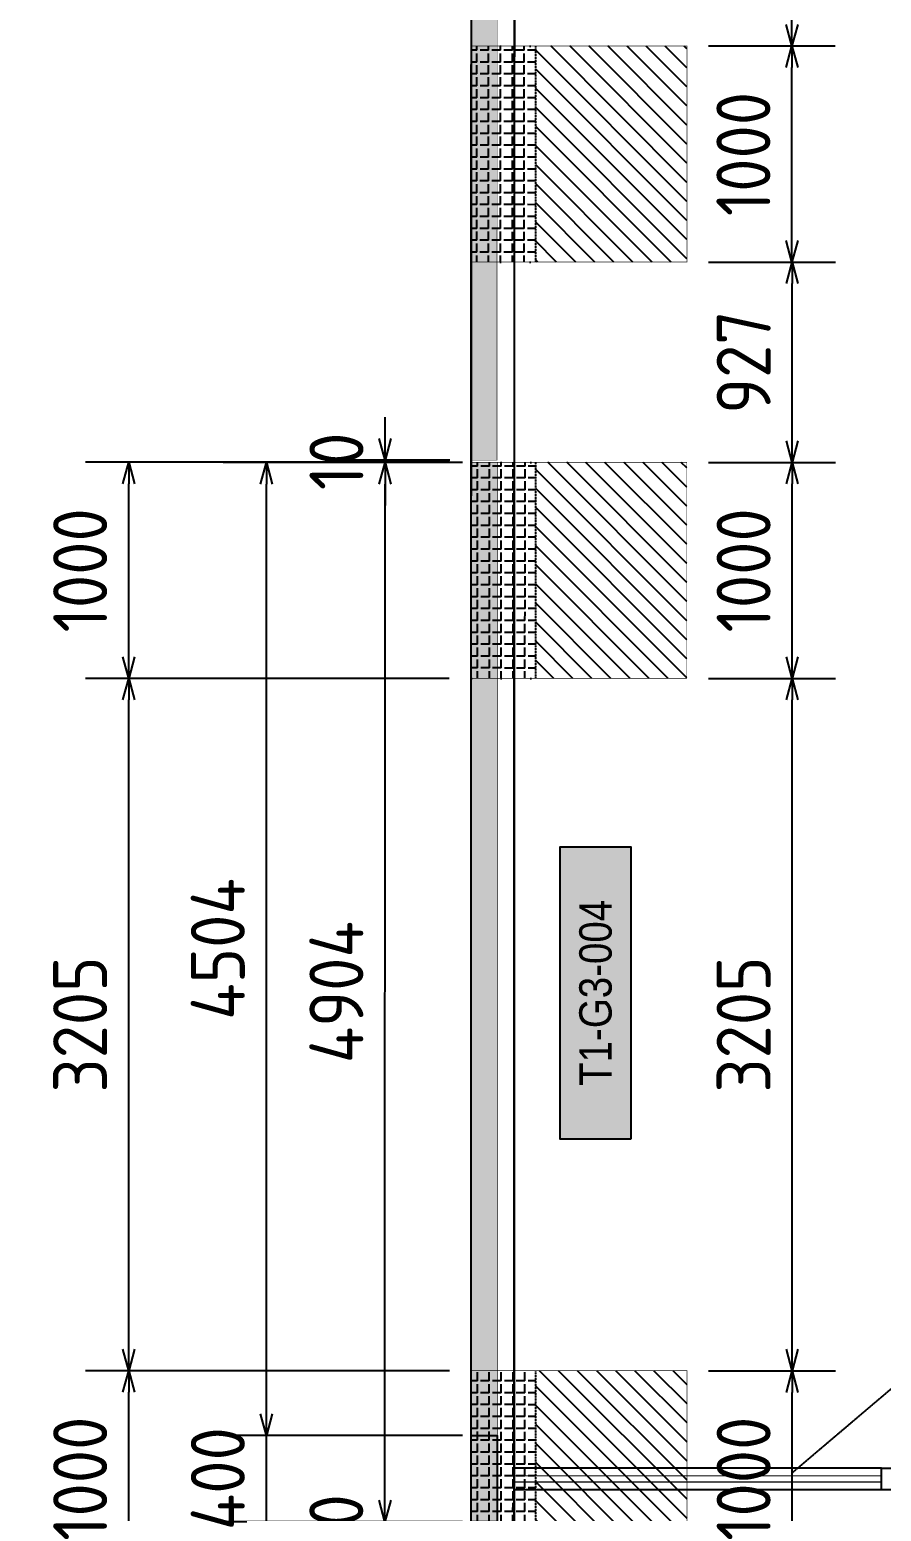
# Model space of a CAD drawing. Header units: centimetres. Extents: x -6122352 to 7132207, y -1694241 to 1947892.
# Drawn here: x 3028 to 6973, y -95150 to -88291 of the extents above; entities that cross this region are included whole.
import ezdxf
from ezdxf.enums import TextEntityAlignment as Align
from ezdxf.xclip import XClip

# ---------------------------------------------------------------- set-up
doc = ezdxf.new("R2010")
doc.units = ezdxf.units.CM
doc.header["$MEASUREMENT"] = 0
doc.header["$XCLIPFRAME"] = 2
doc.header["$PDMODE"] = 66
doc.header["$PDSIZE"] = 100
doc.linetypes.add('DASHED2', pattern=[0.375, 0.25, -0.125])
for name, color, linetype, lineweight, true_color in [('08-Compound Wall-2', 6, 'Continuous', 25, 0xff00ff), ('08-Compound Wall-3', 5, 'Continuous', 25, 0x0000ff), ('23585-XR-AR-DAMAC PLOT LIMITS$0$1-End units', 7, 'Continuous', 5, 0xf8991e), ('23585-XR-AR-DAMAC PLOT LIMITS$0$1-Open Space', 7, 'Continuous', 5, 0x90cf5a)]:
    doc.layers.add(name, color=color, linetype=linetype, lineweight=lineweight, true_color=true_color)
doc.layers.add('23585-XR-AR-END-GROUND FLOOR$0$A-LOVR-PLAN', color=251, linetype='Continuous', lineweight=9)
doc.layers.add('A-ANNO-TEXT', color=3, linetype='Continuous', lineweight=25)
for name, color, linetype in [('@MI-FOOTINGS', 7, 'Continuous'), ('@MI-REF LAYER', 7, 'Continuous'), ('@MI-TYPE-01', 30, 'Continuous'), ('@MI-TYPE-02', 6, 'Continuous'), ('B_TH_4', 7, 'Continuous'), ('PANEL-TAGS', 7, 'Continuous')]:
    doc.layers.add(name, color=color, linetype=linetype)
doc.styles.add('PANELTAG_STYLE', font='arial.ttf')
doc.styles.add('Schueco-BEMSTIL', font='isocpeur.ttf', dxfattribs={"width": 0.9})
doc.styles.get("Standard").update_dxf_attribs({"font": 'arial.ttf'})
doc.dimstyles.new('LEADER', dxfattribs={"dimtxt": 0.18, "dimasz": 0.25, "dimexe": 0.18, "dimexo": 0.0625, "dimgap": 0.09, "dimtad": 0, "dimtih": 1, "dimtoh": 1, "dimdec": 4, "dimzin": 0, "dimdsep": 46, "dimtxsty": 'Standard', "dimblk": 'DOT', "dimcen": 0.09, "dimadec": 0, "dimazin": 0, "dimtfac": 1, "dimtdec": 4, "dimtofl": 0, "dimtmove": 0, "dimatfit": 3, "dimldrblk": 'DOT', "dimfxl": 1, "dimtolj": 1, "dimtzin": 0, "dimarcsym": 0})
doc.dimstyles.new('MI- JWC-TXT-2.5 MM', dxfattribs={"dimscale": 1.5, "dimtxt": 2.5, "dimasz": 1, "dimexe": 2, "dimexo": 1, "dimgap": 1, "dimtad": 1, "dimdec": 0, "dimdsep": 46, "dimtxsty": 'Schueco-BEMSTIL', "dimblk": 'OPEN30', "dimcen": 0, "dimdle": 2, "dimclrd": 140, "dimclre": 8, "dimclrt": 40, "dimadec": 0, "dimazin": 2, "dimtfac": 1, "dimtdec": 0, "dimtix": 1, "dimtmove": 2, "dimatfit": 3, "dimldrblk": 'OPEN', "dimfxl": 2, "dimlwd": -1, "dimlwe": -1, "dimarcsym": 0})

# ---------------------------------------------------------------- blocks, each defined once
blk = doc.blocks.new('23585-XR-AR-BOUNDARY WALLS AND SETBACKS')
at = {"layer": '08-Compound Wall-2'}
for points in [[(496457.5374, 2768843.6994), (496475.1589, 2768827.5531), (496481.207, 2768834.1539), (496485.2592, 2768838.5765), (496487.387, 2768840.8987), (496489.314, 2768843.0015), (496493.3674, 2768847.4253), (496493.57, 2768847.6464), (496497.4208, 2768851.8491), (496497.6234, 2768852.0702), (496501.6768, 2768856.4941), (496503.5346, 2768858.5215), (496485.9133, 2768874.6678)], [(496457.5374, 2768843.6994), (496457.4023, 2768843.5519), (496475.1712, 2768827.2705), (496481.3544, 2768834.0187), (496485.4066, 2768838.4413), (496487.5344, 2768840.7635), (496505.1555, 2768824.6169), (496505.2906, 2768824.7644)]]:
    blk.add_lwpolyline(points, dxfattribs=at)
blk = doc.blocks.new('A$C9d9485f6')
at = {"layer": 'A-ANNO-TEXT', "rotation": 312.4881850805905}
blk.add_blockref('23585-XR-AR-BOUNDARY WALLS AND SETBACKS', (-2377088.5348, -1504219.2521), dxfattribs=at)
blk = doc.blocks.new('23585-XR-AR-DAMAC PLOT LIMITS')
at = {"layer": '23585-XR-AR-DAMAC PLOT LIMITS$0$1-End units', "color": 251, "true_color": 0x636466}
blk.add_lwpolyline([(496481.2807, 2768834.0863), (496475.0975, 2768827.3381), (496457.4023, 2768843.5519), (496463.5857, 2768850.3001)], close=True, dxfattribs=at)
at = {"layer": '23585-XR-AR-DAMAC PLOT LIMITS$0$1-Open Space', "color": 251, "true_color": 0x636466}
blk.add_lwpolyline([(496481.2807, 2768834.0863), (496485.3329, 2768838.5089), (496487.4607, 2768840.8311), (496505.1555, 2768824.6169), (496500.9775, 2768820.0575), (496490.9427, 2768817.5725, 0.00131), (496483.6115, 2768820.2427, 0.002559), (496469.2457, 2768825.3501, -0.016443), (496465.7593, 2768826.6997, -0.023581), (496460.9327, 2768829.0277), (496464.1167, 2768834.2181), (496458.9169, 2768837.4077), (496455.7333, 2768832.2175, -0.007148), (496454.4089, 2768833.1595), (496453.7741, 2768839.5923), (496457.4023, 2768843.5519), (496475.0975, 2768827.3381)], format="xyb", close=True, dxfattribs=at)
blk = doc.blocks.new('A$Cf093b529')
at = {"layer": 'A-ANNO-TEXT'}
blk.add_blockref('23585-XR-AR-DAMAC PLOT LIMITS', (-495391.9901, -2768603.4419), dxfattribs=at)
blk = doc.blocks.new('XR-AR-END-SETTING OUT PLAN')
at = {"layer": '08-Compound Wall-3'}
for p, q in [((1900, 10600), (-523.3, 10600)), ((1900, 10500), (-523.3, 10500))]:
    blk.add_line(p, q, dxfattribs=at)
blk.add_lwpolyline([(1950, 10600), (1900, 10600), (1900, 10500), (1950, 10500)], close=True, dxfattribs=at)
at = {"layer": '23585-XR-AR-END-GROUND FLOOR$0$A-LOVR-PLAN'}
blk.add_lwpolyline([(1900, 10535), (1900, 10565), (-523.3, 10565), (-523.3, 10535)], close=True, dxfattribs=at)
blk.add_lwpolyline([(1900, 10600), (1900, 10500)], dxfattribs=at)
blk = doc.blocks.new('END UNIT')
at = {"xscale": 0.001, "yscale": 0.001, "zscale": 0.001}
blk.add_blockref('XR-AR-END-SETTING OUT PLAN', (-9.1502, 0), dxfattribs=at)
blk = doc.blocks.new('TH_4')
at = {"xscale": -1}
blk.add_blockref('END UNIT', (495826.3054, 2769130.5141), dxfattribs=at)
blk = doc.blocks.new('A$C780da55d')
at = {"layer": 'B_TH_4', "xscale": 1.000039159572381, "yscale": 1.000039159572381, "zscale": 1.000039159572381}
blk.add_blockref('TH_4', (-495814.0705, -2769239.3021), dxfattribs=at)
blk = doc.blocks.new('23585-XR-AR-MALDIVE-2$0$TH_4')
blk.add_blockref('A$C780da55d', (495794.6554, 2769130.8641))
blk = doc.blocks.new('A$C7cae1d29')
at = {"color": 1, "true_color": 0xeb0000, "const_width": 0.008}
blk.add_lwpolyline([(33.1501, 0.0002), (27.1501, 0.0002), (21.1502, 0.0003), (15.1501, 0.0002), (9.1502, 0.0003), (0, 0.0003), (0.0003, 24.0004), (2.8502, 24.0003), (8.8502, 24.0003), (9.1502, 24.0003), (14.8502, 24.0003), (15.1502, 24.0003), (21.1502, 24.0003), (24.0024, 24.0001), (27.152, 24.0001), (33.1504, 24.0002), (42.303, 24.0002), (42.3028, 0)], close=True, dxfattribs=at)
blk = doc.blocks.new('_Dot')
at = {"color": 0, "linetype": 'ByBlock', "lineweight": -2}
blk.add_line((-0.5, 0), (-1, 0), dxfattribs=at)
at = {"color": 0, "linetype": 'ByBlock', "const_width": 0.5}
blk.add_lwpolyline([(-0.25, 0, 1), (0.25, 0, 1)], format="xyb", close=True, dxfattribs=at)
blk = doc.blocks.new('A$C9394d01d')
at = {"color": 1, "true_color": 0xeb0000, "const_width": 0.008}
blk.add_lwpolyline([(34.126, -22.1802), (28.126, -22.1802), (22.1261, -22.18), (16.126, -22.1802), (10.1261, -22.18), (0.9759, -22.18), (0.9762, 1.82), (3.8262, 1.8199), (9.8262, 1.8199), (10.1261, 1.82), (15.8262, 1.8199), (16.1261, 1.82), (22.1261, 1.82), (24.9783, 1.8198), (28.128, 1.8198), (34.1263, 1.8198), (43.2789, 1.8198), (43.2787, -22.1803)], close=True, dxfattribs=at)
blk = doc.blocks.new('T1-FOOTING')
at = {"transparency": 33554679}
h = blk.add_hatch(dxfattribs=at)
h.set_pattern_fill('ANGLE', color=256, scale=500)
h.set_pattern_definition([(0, (0, 0), (0, 137.5), [100, -37.5]), (90, (0, 0), (-137.5, 8e-15), [100, -37.5])])
h.paths.add_polyline_path([(-500, -300), (500, -300), (500, 0), (-500, 0)])
h.paths.add_polyline_path([(-499.75, -299.75), (499.75, -299.75), (499.75, -0.25), (-499.75, -0.25)], flags=16)
h = blk.add_hatch(dxfattribs=at)
h.set_pattern_fill('ANGLE', color=8, scale=200)
h.set_pattern_definition([(0, (0, 0), (0, 55), [40, -15]), (90, (0, 0), (-55, 3e-15), [40, -15])])
h.paths.add_polyline_path([(500, -300), (500, 0), (-500, 0), (-500, -300)])
h = blk.add_hatch(dxfattribs=at)
h.set_pattern_fill('ANSI31', color=8, scale=500)
h.paths.add_polyline_path([(500, -1000), (500, -300), (-500, -300), (-500, -1000)])
at = {"layer": '@MI-TYPE-01', "color": 240, "linetype": 'DASHED2', "true_color": 0xed1f24}
blk.add_line((-500, -300), (500, -300), dxfattribs=at)
at = {"layer": '@MI-TYPE-01', "color": 240, "true_color": 0xed1f24, "const_width": 2.5}
blk.add_lwpolyline([(-500, 0), (500, 0), (500, -1000), (-500, -1000)], close=True, dxfattribs=at)
blk = doc.blocks.new('A$C90a9385a')
at = {"layer": '@MI-TYPE-02'}
h = blk.add_hatch(color=256, dxfattribs=at)
h.dxf.hatch_style = 1
h.paths.add_polyline_path([(5835, 0), (0, 0), (0, -120), (5835, -120)])
at = {"layer": '@MI-TYPE-02', "const_width": 2.5}
blk.add_lwpolyline([(5835, 0), (0, 0), (0, -120), (5835, -120)], close=True, dxfattribs=at)
at = {"layer": '@MI-FOOTINGS', "color": 240, "true_color": 0xed1f24}
blk.add_blockref('T1-FOOTING', (1417.5, 0.9), dxfattribs=at)
blk = doc.blocks.new('_Open30')
at = {"color": 0, "linetype": 'ByBlock', "lineweight": -2}
for p, q in [((-1, 0.268), (0, 0)), ((0, 0), (-1, -0.268)), ((0, 0), (-1, 0))]:
    blk.add_line(p, q, dxfattribs=at)
blk = doc.blocks.new('*D1743')
at = {"color": 8, "transparency": 16777216}
for p, q in [((-7944.9, -22066.5), (-7358.7, -22066.5)), ((-7945.1, -23066.5), (-7358.7, -23066.5))]:
    blk.add_line(p, q, dxfattribs=at)
at = {"color": 140, "transparency": 16777216}
blk.add_line((-7558.7, -22966.5), (-7558.7, -22166.5), dxfattribs=at)
at = {"layer": 'Defpoints', "color": 0, "transparency": 16777216}
for p in [(-8044.9, -22066.5), (-7558.7, -22066.5), (-8045.1, -23066.5)]:
    blk.add_point(p, dxfattribs=at)
at = {"color": 140, "transparency": 16777216, "xscale": 100, "yscale": 100, "zscale": 100}
for p, rotation in [((-7558.7, -22066.5), 90), ((-7558.7, -23066.5), 270)]:
    blk.add_blockref('_Open30', p, dxfattribs=dict(at, rotation=rotation))
at = {"color": 40, "transparency": 16777216, "insert": (-7783.7, -22566.5), "char_height": 250, "attachment_point": 5, "rotation": 90, "style": 'Schueco-BEMSTIL'}
blk.add_mtext('1000', dxfattribs=at)
blk = doc.blocks.new('_Open')
at = {"color": 0, "linetype": 'ByBlock', "lineweight": -2}
for p, q in [((-1, 0.2), (0, 0)), ((-1, -0.2), (0, 0)), ((0, 0), (-1, 0))]:
    blk.add_line(p, q, dxfattribs=at)
blk = doc.blocks.new('*D1745')
at = {"color": 8, "transparency": 16777216}
for p, q in [((-7944.6, -20066.5), (-7358.7, -20066.5)), ((-7944.9, -22066.5), (-7358.7, -22066.5))]:
    blk.add_line(p, q, dxfattribs=at)
at = {"color": 140, "transparency": 16777216}
blk.add_line((-7558.7, -21966.5), (-7558.7, -20166.5), dxfattribs=at)
at = {"layer": 'Defpoints', "color": 0, "transparency": 16777216}
for p in [(-8044.6, -20066.5), (-7558.7, -20066.5), (-8044.9, -22066.5)]:
    blk.add_point(p, dxfattribs=at)
at = {"color": 140, "transparency": 16777216, "xscale": 100, "yscale": 100, "zscale": 100}
for p, rotation in [((-7558.7, -20066.5), 90), ((-7558.7, -22066.5), 270)]:
    blk.add_blockref('_Open30', p, dxfattribs=dict(at, rotation=rotation))
at = {"color": 40, "transparency": 16777216, "insert": (-7783.7, -21066.5), "char_height": 250, "attachment_point": 5, "rotation": 90, "style": 'Schueco-BEMSTIL'}
blk.add_mtext('2000', dxfattribs=at)
blk = doc.blocks.new('RCC COPING')
at = {"layer": '@MI-TYPE-01', "transparency": 33554679}
h = blk.add_hatch(color=8, dxfattribs=at)
h.dxf.hatch_style = 1
h.paths.add_polyline_path([(60, 200), (-60, 200), (-60, -200), (60, -200)])
at = {"layer": '@MI-TYPE-01', "color": 30}
blk.add_lwpolyline([(-60, 200), (60, 200), (60, -200), (-60, -200)], close=True, dxfattribs=at)
blk = doc.blocks.new('*D5090')
at = {"layer": '@MI-TYPE-01', "color": 140, "transparency": 16777216}
for p, q in [((-396.1, 13350.6), (-396.1, 13450.6)), ((-396.1, 13240.6), (-396.1, 13250.6)), ((-396.1, 13140.6), (-396.2, 13040.6))]:
    blk.add_line(p, q, dxfattribs=at)
at = {"layer": '@MI-TYPE-01', "color": 8, "transparency": 16777216}
for p, q in [((-97.9, 13250.5), (-596.1, 13250.6)), ((-96.9, 13240.5), (-596.1, 13240.6))]:
    blk.add_line(p, q, dxfattribs=at)
at = {"layer": 'Defpoints', "color": 0, "transparency": 16777216}
for p in [(-396.1, 13250.6), (2.1, 13250.5), (3.1, 13240.5)]:
    blk.add_point(p, dxfattribs=at)
at = {"layer": '@MI-TYPE-01', "color": 140, "transparency": 16777216, "xscale": 100, "yscale": 100, "zscale": 100}
for p, rotation in [((-396.1, 13250.6), 269.9920980802524), ((-396.1, 13240.6), 89.99209808025236)]:
    blk.add_blockref('_Open30', p, dxfattribs=dict(at, rotation=rotation))
at = {"layer": '@MI-TYPE-01', "color": 40, "transparency": 16777216, "insert": (-621.1, 13245.6), "char_height": 250, "attachment_point": 5, "rotation": 89.9921, "style": 'Schueco-BEMSTIL'}
blk.add_mtext('10', dxfattribs=at)
blk = doc.blocks.new('*D5087')
at = {"layer": '@MI-TYPE-01', "color": 8, "transparency": 16777216}
for p, q in [((-96.1, 18154.9), (-595.5, 18155)), ((-97.9, 13250.5), (-596.1, 13250.6))]:
    blk.add_line(p, q, dxfattribs=at)
at = {"layer": '@MI-TYPE-01', "color": 140, "transparency": 16777216}
blk.add_line((-396.1, 13350.6), (-395.5, 18054.9), dxfattribs=at)
at = {"layer": 'Defpoints', "color": 0, "transparency": 16777216}
for p in [(-395.5, 18154.9), (3.9, 18154.9), (2.1, 13250.5)]:
    blk.add_point(p, dxfattribs=at)
at = {"layer": '@MI-TYPE-01', "color": 140, "transparency": 16777216, "xscale": 100, "yscale": 100, "zscale": 100}
for p, rotation in [((-395.5, 18154.9), 89.99209808025236), ((-396.1, 13250.6), 269.9920980802524)]:
    blk.add_blockref('_Open30', p, dxfattribs=dict(at, rotation=rotation))
at = {"layer": '@MI-TYPE-01', "color": 40, "transparency": 16777216, "insert": (-620.8, 15702.8), "char_height": 250, "attachment_point": 5, "rotation": 89.9921, "style": 'Schueco-BEMSTIL'}
blk.add_mtext('4904', dxfattribs=at)
blk = doc.blocks.new('*D5084')
at = {"layer": '@MI-TYPE-01', "color": 140, "transparency": 16777216}
for p, q in [((-395.4, 18264.9), (-395.4, 18364.9)), ((-395.5, 18154.9), (-395.5, 18164.9)), ((-395.5, 18054.9), (-395.5, 17954.9))]:
    blk.add_line(p, q, dxfattribs=at)
at = {"layer": '@MI-TYPE-01', "color": 8, "transparency": 16777216}
for p, q in [((-95.2, 18164.9), (-595.5, 18165)), ((-96.1, 18154.9), (-595.5, 18155))]:
    blk.add_line(p, q, dxfattribs=at)
at = {"layer": 'Defpoints', "color": 0, "transparency": 16777216}
for p in [(-395.5, 18164.9), (3.9, 18154.9), (4.8, 18164.9)]:
    blk.add_point(p, dxfattribs=at)
at = {"layer": '@MI-TYPE-01', "color": 140, "transparency": 16777216, "xscale": 100, "yscale": 100, "zscale": 100}
for p, rotation in [((-395.5, 18164.9), 269.9920980802524), ((-395.5, 18154.9), 89.99209808025236)]:
    blk.add_blockref('_Open30', p, dxfattribs=dict(at, rotation=rotation))
at = {"layer": '@MI-TYPE-01', "color": 40, "transparency": 16777216, "insert": (-620.5, 18160), "char_height": 250, "attachment_point": 5, "rotation": 89.9921, "style": 'Schueco-BEMSTIL'}
blk.add_mtext('10', dxfattribs=at)
blk = doc.blocks.new('*D5054')
at = {"layer": '@MI-TYPE-02', "color": 140, "transparency": 16777216}
for p, q in [((-944.7, 13750.5), (-944.7, 13850.5)), ((-944.7, 13250.5), (-944.7, 13650.5)), ((-944.7, 13150.5), (-944.7, 13050.5))]:
    blk.add_line(p, q, dxfattribs=at)
at = {"layer": '@MI-TYPE-02', "color": 8, "transparency": 16777216}
for p, q in [((-36.9, 13650.5), (-1144.7, 13650.5)), ((-36.9, 13250.5), (-1144.7, 13250.5))]:
    blk.add_line(p, q, dxfattribs=at)
at = {"layer": 'Defpoints', "color": 0, "transparency": 16777216}
for p in [(-944.7, 13650.5), (63.1, 13650.5), (63.1, 13250.5)]:
    blk.add_point(p, dxfattribs=at)
at = {"layer": '@MI-TYPE-02', "color": 140, "transparency": 16777216, "xscale": 100, "yscale": 100, "zscale": 100}
for p, rotation in [((-944.7, 13650.5), 270), ((-944.7, 13250.5), 90)]:
    blk.add_blockref('_Open30', p, dxfattribs=dict(at, rotation=rotation))
at = {"layer": '@MI-TYPE-02', "color": 40, "transparency": 16777216, "insert": (-1169.7, 13450.5), "char_height": 250, "attachment_point": 5, "rotation": 90, "style": 'Schueco-BEMSTIL'}
blk.add_mtext('400', dxfattribs=at)
blk = doc.blocks.new('*D5069')
at = {"layer": '@MI-TYPE-02', "color": 8, "transparency": 16777216}
for p, q in [((-36.2, 18154.9), (-1144.7, 18154.9)), ((-36.9, 13650.5), (-1144.7, 13650.5))]:
    blk.add_line(p, q, dxfattribs=at)
at = {"layer": '@MI-TYPE-02', "color": 140, "transparency": 16777216}
blk.add_line((-944.7, 13750.5), (-944.7, 18054.9), dxfattribs=at)
at = {"layer": 'Defpoints', "color": 0, "transparency": 16777216}
for p in [(-944.7, 18154.9), (63.8, 18154.9), (63.1, 13650.5)]:
    blk.add_point(p, dxfattribs=at)
at = {"layer": '@MI-TYPE-02', "color": 140, "transparency": 16777216, "xscale": 100, "yscale": 100, "zscale": 100}
for p, rotation in [((-944.7, 18154.9), 90), ((-944.7, 13650.5), 270)]:
    blk.add_blockref('_Open30', p, dxfattribs=dict(at, rotation=rotation))
at = {"layer": '@MI-TYPE-02', "color": 40, "transparency": 16777216, "insert": (-1169.7, 15902.7), "char_height": 250, "attachment_point": 5, "rotation": 90, "style": 'Schueco-BEMSTIL'}
blk.add_mtext('4504', dxfattribs=at)
blk = doc.blocks.new('*D5046')
at = {"layer": '@MI-TYPE-01', "color": 8, "transparency": 16777216}
for p, q in [((-96.8, 13950.5), (-1782.5, 13950.5)), ((-96.9, 12950.5), (-1782.5, 12950.5))]:
    blk.add_line(p, q, dxfattribs=at)
at = {"layer": '@MI-TYPE-01', "color": 140, "transparency": 16777216}
blk.add_line((-1582.5, 13050.5), (-1582.5, 13850.5), dxfattribs=at)
at = {"layer": 'Defpoints', "color": 0, "transparency": 16777216}
for p in [(-1582.5, 13950.5), (3.2, 13950.5), (3.1, 12950.5)]:
    blk.add_point(p, dxfattribs=at)
at = {"layer": '@MI-TYPE-01', "color": 140, "transparency": 16777216, "xscale": 100, "yscale": 100, "zscale": 100}
for p, rotation in [((-1582.5, 13950.5), 90), ((-1582.5, 12950.5), 270)]:
    blk.add_blockref('_Open30', p, dxfattribs=dict(at, rotation=rotation))
at = {"layer": '@MI-TYPE-01', "color": 40, "transparency": 16777216, "insert": (-1807.5, 13450.5), "char_height": 250, "attachment_point": 5, "rotation": 90, "style": 'Schueco-BEMSTIL'}
blk.add_mtext('1000', dxfattribs=at)
blk = doc.blocks.new('*D5050')
at = {"layer": '@MI-TYPE-01', "color": 8, "transparency": 16777216}
for p, q in [((-97.8, 17155.4), (-1782.5, 17155.4)), ((-96.8, 13950.5), (-1782.5, 13950.5))]:
    blk.add_line(p, q, dxfattribs=at)
at = {"layer": '@MI-TYPE-01', "color": 140, "transparency": 16777216}
blk.add_line((-1582.5, 14050.5), (-1582.5, 17055.4), dxfattribs=at)
at = {"layer": 'Defpoints', "color": 0, "transparency": 16777216}
for p in [(-1582.5, 17155.4), (2.2, 17155.4), (3.2, 13950.5)]:
    blk.add_point(p, dxfattribs=at)
at = {"layer": '@MI-TYPE-01', "color": 140, "transparency": 16777216, "xscale": 100, "yscale": 100, "zscale": 100}
for p, rotation in [((-1582.5, 17155.4), 90), ((-1582.5, 13950.5), 270)]:
    blk.add_blockref('_Open30', p, dxfattribs=dict(at, rotation=rotation))
at = {"layer": '@MI-TYPE-01', "color": 40, "transparency": 16777216, "insert": (-1807.5, 15553), "char_height": 250, "attachment_point": 5, "rotation": 90, "style": 'Schueco-BEMSTIL'}
blk.add_mtext('3205', dxfattribs=at)
blk = doc.blocks.new('*D5062')
at = {"layer": '@MI-TYPE-01', "color": 8, "transparency": 16777216}
for p, q in [((-97.6, 18155.4), (-1782.5, 18155.4)), ((-97.8, 17155.4), (-1782.5, 17155.4))]:
    blk.add_line(p, q, dxfattribs=at)
at = {"layer": '@MI-TYPE-01', "color": 140, "transparency": 16777216}
blk.add_line((-1582.5, 17255.4), (-1582.5, 18055.4), dxfattribs=at)
at = {"layer": 'Defpoints', "color": 0, "transparency": 16777216}
for p in [(-1582.5, 18155.4), (2.4, 18155.4), (2.2, 17155.4)]:
    blk.add_point(p, dxfattribs=at)
at = {"layer": '@MI-TYPE-01', "color": 140, "transparency": 16777216, "xscale": 100, "yscale": 100, "zscale": 100}
for p, rotation in [((-1582.5, 18155.4), 90), ((-1582.5, 17155.4), 270)]:
    blk.add_blockref('_Open30', p, dxfattribs=dict(at, rotation=rotation))
at = {"layer": '@MI-TYPE-01', "color": 40, "transparency": 16777216, "insert": (-1807.5, 17655.4), "char_height": 250, "attachment_point": 5, "rotation": 90, "style": 'Schueco-BEMSTIL'}
blk.add_mtext('1000', dxfattribs=at)
blk = doc.blocks.new('*D1847')
at = {"layer": '@MI-TYPE-02', "color": 8, "transparency": 16777216}
for p, q in [((6173, -94498.7), (6759.9, -94498.7)), ((6172.9, -95498.7), (6759.9, -95498.7))]:
    blk.add_line(p, q, dxfattribs=at)
at = {"layer": '@MI-TYPE-02', "color": 140, "transparency": 16777216}
blk.add_line((6559.9, -95398.7), (6559.9, -94598.7), dxfattribs=at)
at = {"layer": 'Defpoints', "color": 0, "transparency": 16777216}
for p in [(6073, -94498.7), (6559.9, -94498.7), (6072.9, -95498.7)]:
    blk.add_point(p, dxfattribs=at)
at = {"layer": '@MI-TYPE-02', "color": 140, "transparency": 16777216, "xscale": 100, "yscale": 100, "zscale": 100}
for p, rotation in [((6559.9, -94498.7), 90), ((6559.9, -95498.7), 270)]:
    blk.add_blockref('_Open30', p, dxfattribs=dict(at, rotation=rotation))
at = {"layer": '@MI-TYPE-02', "color": 40, "transparency": 16777216, "insert": (6334.9, -94998.7), "char_height": 250, "attachment_point": 5, "rotation": 90, "style": 'Schueco-BEMSTIL'}
blk.add_mtext('1000', dxfattribs=at)
blk = doc.blocks.new('*D1848')
at = {"layer": '@MI-TYPE-02', "color": 8, "transparency": 16777216}
for p, q in [((6172.1, -91293.7), (6759.9, -91293.7)), ((6173, -94498.7), (6759.9, -94498.7))]:
    blk.add_line(p, q, dxfattribs=at)
at = {"layer": '@MI-TYPE-02', "color": 140, "transparency": 16777216}
blk.add_line((6559.9, -94398.7), (6559.9, -91393.7), dxfattribs=at)
at = {"layer": 'Defpoints', "color": 0, "transparency": 16777216}
for p in [(6072.1, -91293.7), (6559.9, -91293.7), (6073, -94498.7)]:
    blk.add_point(p, dxfattribs=at)
at = {"layer": '@MI-TYPE-02', "color": 140, "transparency": 16777216, "xscale": 100, "yscale": 100, "zscale": 100}
for p, rotation in [((6559.9, -91293.7), 90), ((6559.9, -94498.7), 270)]:
    blk.add_blockref('_Open30', p, dxfattribs=dict(at, rotation=rotation))
at = {"layer": '@MI-TYPE-02', "color": 40, "transparency": 16777216, "insert": (6334.9, -92896.2), "char_height": 250, "attachment_point": 5, "rotation": 90, "style": 'Schueco-BEMSTIL'}
blk.add_mtext('3205', dxfattribs=at)
blk = doc.blocks.new('*D1849')
at = {"layer": '@MI-TYPE-02', "color": 8, "transparency": 16777216}
for p, q in [((6172.2, -90293.7), (6759.9, -90293.7)), ((6172.1, -91293.7), (6759.9, -91293.7))]:
    blk.add_line(p, q, dxfattribs=at)
at = {"layer": '@MI-TYPE-02', "color": 140, "transparency": 16777216}
blk.add_line((6559.9, -91193.7), (6559.9, -90393.7), dxfattribs=at)
at = {"layer": 'Defpoints', "color": 0, "transparency": 16777216}
for p in [(6072.2, -90293.7), (6559.9, -90293.7), (6072.1, -91293.7)]:
    blk.add_point(p, dxfattribs=at)
at = {"layer": '@MI-TYPE-02', "color": 140, "transparency": 16777216, "xscale": 100, "yscale": 100, "zscale": 100}
for p, rotation in [((6559.9, -90293.7), 90), ((6559.9, -91293.7), 270)]:
    blk.add_blockref('_Open30', p, dxfattribs=dict(at, rotation=rotation))
at = {"layer": '@MI-TYPE-02', "color": 40, "transparency": 16777216, "insert": (6334.9, -90793.7), "char_height": 250, "attachment_point": 5, "rotation": 90, "style": 'Schueco-BEMSTIL'}
blk.add_mtext('1000', dxfattribs=at)
blk = doc.blocks.new('*D1850')
at = {"layer": '@MI-TYPE-02', "color": 8, "transparency": 16777216}
for p, q in [((6172.4, -89366.5), (6759.9, -89366.5)), ((6172.2, -90293.7), (6759.9, -90293.7))]:
    blk.add_line(p, q, dxfattribs=at)
at = {"layer": '@MI-TYPE-02', "color": 140, "transparency": 16777216}
blk.add_line((6559.9, -90193.7), (6559.9, -89466.5), dxfattribs=at)
at = {"layer": 'Defpoints', "color": 0, "transparency": 16777216}
for p in [(6072.4, -89366.5), (6559.9, -89366.5), (6072.2, -90293.7)]:
    blk.add_point(p, dxfattribs=at)
at = {"layer": '@MI-TYPE-02', "color": 140, "transparency": 16777216, "xscale": 100, "yscale": 100, "zscale": 100}
for p, rotation in [((6559.9, -89366.5), 90), ((6559.9, -90293.7), 270)]:
    blk.add_blockref('_Open30', p, dxfattribs=dict(at, rotation=rotation))
at = {"layer": '@MI-TYPE-02', "color": 40, "transparency": 16777216, "insert": (6334.9, -89830.1), "char_height": 250, "attachment_point": 5, "rotation": 90, "style": 'Schueco-BEMSTIL'}
blk.add_mtext('927', dxfattribs=at)
blk = doc.blocks.new('M3 REF WITH TABLES')
blk.add_lwpolyline([(0, 0), (17.6953, -16.2137)])
blk = doc.blocks.new('PANELTAG')
at = {"layer": 'PANEL-TAGS', "color": 1}
blk.add_lwpolyline([(-13.5, -3.3), (13.5, -3.3), (13.5, 3.3), (-13.5, 3.3)], close=True, dxfattribs=at)
at = {"layer": 'PANEL-TAGS', "color": 40, "true_color": 0xffd700}
blk.add_solid([(-13.5, -3.3), (13.5, -3.3), (-13.5, 3.3), (13.5, 3.3)], dxfattribs=at)
at = {"layer": 'PANEL-TAGS', "color": 5, "style": 'PANELTAG_STYLE', "width": 0.85}
blk.add_attdef('TAGNO', text='', height=3, dxfattribs=at).set_placement((0, 0), align=Align.MIDDLE)
blk = doc.blocks.new('A$C57f8e175')
at = {"layer": '@MI-TYPE-02', "rotation": 89.98973417812736}
blk.add_blockref('A$C90a9385a', (-1, -5835), dxfattribs=at)
for base, p1, p2, picture, middle in [((1484.7, -1917.6), (998.4, -3917.6), (998.8, -1917.6), '*D1745', (1259.7, -2917.6)), ((1484.7, -3917.6), (998.2, -4917.6), (998.4, -3917.6), '*D1743', (1259.7, -4417.6))]:
    dim = blk.add_linear_dim(base=base, p1=p1, p2=p2, angle=90, dimstyle='MI- JWC-TXT-2.5 MM')
    dim.commit()
    dim.dimension.update_dxf_attribs({"geometry": picture, "text_midpoint": middle, "insert": (9043.4, 18148.9)})
blk = doc.blocks.new('A$Cc9a2d71b')
at = {"layer": '@MI-TYPE-01', "transparency": 33554679}
h = blk.add_hatch(color=256, dxfattribs=at)
h.dxf.hatch_style = 1
h.paths.add_polyline_path([(-0.2, 0.6), (0.4, 4407.2), (120.4, 4407.2), (119.8, 0.6)])
h.paths.add_polyline_path([(1.5, 4417.2), (2.1, 8823.9), (121, 8823.9), (120.4, 4417.2)])
h.paths.add_polyline_path([(2.3, 8833.9), (2.9, 13240.5), (123.1, 13240.5), (122.5, 8833.9)])
h.paths.add_polyline_path([(2.1, 13250.5), (2.8, 18154.9), (124.8, 18154.9), (124.1, 13250.5)])
at = {"layer": '@MI-TYPE-01', "color": 30, "const_width": 2.5}
blk.add_lwpolyline([(2.1, 13250.5), (2.8, 18154.9), (124.8, 18154.9), (124.1, 13250.5)], close=True, dxfattribs=at)
at = {"layer": '@MI-FOOTINGS', "color": 240, "true_color": 0xed1f24, "rotation": 89.99209808025238}
for p in [(2.3, 17655.4), (3.1, 13450.5)]:
    blk.add_blockref('T1-FOOTING', p, dxfattribs=at)
at = {"layer": '@MI-TYPE-01', "color": 30}
blk.add_blockref('RCC COPING', (63.1, 13450.5), dxfattribs=at)
at = {"layer": '@MI-TYPE-01', "color": 240, "true_color": 0xed1f24}
dim = blk.add_linear_dim(base=(-395.5, 18164.9), p1=(3.9, 18154.9), p2=(4.8, 18164.9), angle=89.9921, dimstyle='MI- JWC-TXT-2.5 MM', dxfattribs=at)
dim.commit()
dim.dimension.update_dxf_attribs({"geometry": '*D5084', "text_midpoint": (-620.5, 18160)})
at = {"layer": '@MI-TYPE-01'}
for base, p1, p2, picture, middle in [((-1582.5, 18155.4), (2.2, 17155.4), (2.4, 18155.4), '*D5062', (-1807.5, 17655.4)), ((-1582.5, 17155.4), (3.2, 13950.5), (2.2, 17155.4), '*D5050', (-1807.5, 15553)), ((-1582.5, 13950.5), (3.1, 12950.5), (3.2, 13950.5), '*D5046', (-1807.5, 13450.5))]:
    dim = blk.add_linear_dim(base=base, p1=p1, p2=p2, angle=90, dimstyle='MI- JWC-TXT-2.5 MM', dxfattribs=at)
    dim.commit()
    dim.dimension.update_dxf_attribs({"geometry": picture, "text_midpoint": middle})
at = {"layer": '@MI-TYPE-01', "color": 30}
for base, p1, p2, picture, middle in [((-395.5, 18154.9), (2.1, 13250.5), (3.9, 18154.9), '*D5087', (-620.8, 15702.8)), ((-396.1, 13250.6), (3.1, 13240.5), (2.1, 13250.5), '*D5090', (-621.1, 13245.6))]:
    dim = blk.add_linear_dim(base=base, p1=p1, p2=p2, angle=89.9921, dimstyle='MI- JWC-TXT-2.5 MM', dxfattribs=at)
    dim.commit()
    dim.dimension.update_dxf_attribs({"geometry": picture, "text_midpoint": middle})
at = {"layer": '@MI-TYPE-02', "color": 30}
for base, p1, p2, picture, middle in [((-944.7, 18154.9), (63.1, 13650.5), (63.8, 18154.9), '*D5069', (-944.7, 15902.7)), ((-944.7, 13650.5), (63.1, 13250.5), (63.1, 13650.5), '*D5054', (-944.7, 13450.5))]:
    dim = blk.add_linear_dim(base=base, p1=p1, p2=p2, angle=90, dimstyle='MI- JWC-TXT-2.5 MM', dxfattribs=at)
    dim.commit()
    dim.dimension.update_dxf_attribs({"geometry": picture, "text_midpoint": middle, "dimtype": 160})

msp = doc.modelspace()

# ---------------------------------------------------------------- block references
at = {"layer": '@MI-REF LAYER', "xscale": 1000, "yscale": 1000, "zscale": 1000}
msp.add_blockref('A$C9d9485f6', (-23958.95046, 48155.57226), dxfattribs=at)

# ---------------------------------------------------------------- next in the draw order: block references
at = {"layer": '@MI-REF LAYER'}
ref = msp.add_blockref('23585-XR-AR-MALDIVE-2$0$TH_4', (496316062.77904, 2768960875.36413), dxfattribs=dict(at, xscale=1000, yscale=1000, zscale=1000, rotation=179.9901606865016))
XClip(ref).set_block_clipping_path([(495793.2153179883, 2769130.5144247264), (495835.2581406492, 2769130.5140801282), (495835.2576190941, 2769154.3133947467), (495826.3056662926, 2769154.3141869735), (495820.3073401563, 2769154.3142064768), (495816.957702864, 2769154.3142027529), (495816.9477785914, 2769154.4542111102), (495814.3055212521, 2769154.4543746579), (495808.0010207752, 2769154.4543374204), (495802.3655115841, 2769154.4543353911), (495802.0106194327, 2769154.4543344257), (495796.0105614755, 2769154.4543345426), (495793.21559742, 2769154.4543973496)])

# ---------------------------------------------------------------- next in the draw order: block references
at = {"layer": '@MI-REF LAYER', "xscale": 1000, "yscale": 1000, "zscale": 1000}
for name, p, rotation in [('A$Cf093b529', (-891608.73293, 539022.72011), 312.4882903633292), ('M3 REF WITH TABLES', (5073.57098, -84448.84299), 312.4882889992022)]:
    msp.add_blockref(name, p, dxfattribs=dict(at, rotation=rotation))
at = {"layer": '@MI-REF LAYER', "color": 10, "xscale": 1000, "yscale": 1000, "zscale": 1000}
for name, p, rotation in [('A$C9394d01d', (48348.4914, -106636.59904), 179.990160686829), ('A$C7cae1d29', (47376.91396, -84456.1077), 179.9901606651968)]:
    msp.add_blockref(name, p, dxfattribs=dict(at, rotation=rotation))
at = {"layer": '@MI-TYPE-02'}
for name, p in [('A$C57f8e175', (5074.10704, -84448.84287)), ('A$Cc9a2d71b', (5069.83807, -108448.99585))]:
    msp.add_blockref(name, p, dxfattribs=at)
at = {"layer": 'PANEL-TAGS'}
ref = msp.add_blockref('PANELTAG', (5648.76676, -92749.47038), dxfattribs=dict(at, xscale=50.00000000000001, yscale=50.00000000000001, zscale=50.00000000000001, rotation=90.00000000000001))
ref.add_attrib('TAGNO', 'T1-G3-004', dxfattribs={"color": 5, "height": 150, "rotation": 90, "style": 'PANELTAG_STYLE', "width": 0.85}).set_placement((5648.76676, -92749.47038), align=Align.MIDDLE_CENTER)

# ---------------------------------------------------------------- next in the draw order: dimensions: what is measured, and where the dimension line sits
at = {"layer": '@MI-TYPE-02'}
for base, p1, p2, picture, middle in [((6559.90508, -89366.48516), (6072.22287, -90293.69311), (6072.35075, -89366.48516), '*D1850', (6334.90508, -89830.08914)), ((6559.89137, -90293.69311), (6072.08496, -91293.6931), (6072.22287, -90293.69311), '*D1849', (6334.89137, -90793.69311)), ((6559.90508, -91293.6931), (6073.031, -94498.65273), (6072.08496, -91293.6931), '*D1848', (6334.90508, -92896.17292)), ((6559.90508, -94498.65273), (6072.89309, -95498.65272), (6073.031, -94498.65273), '*D1847', (6334.90508, -94998.65273))]:
    dim = msp.add_linear_dim(base=base, p1=p1, p2=p2, angle=90, dimstyle='MI- JWC-TXT-2.5 MM', dxfattribs=at)
    dim.commit()
    dim.dimension.update_dxf_attribs({"geometry": picture, "text_midpoint": middle})

# ---------------------------------------------------------------- next in the draw order: leaders
at = {"linetype": 'DASHED2'}
msp.add_leader([(6558.91278, -94971.70176, 157.46104), (9267.72424, -92673.51952, 157.46104)], dimstyle='LEADER', dxfattribs=at)

doc.saveas('drawing.dxf')
